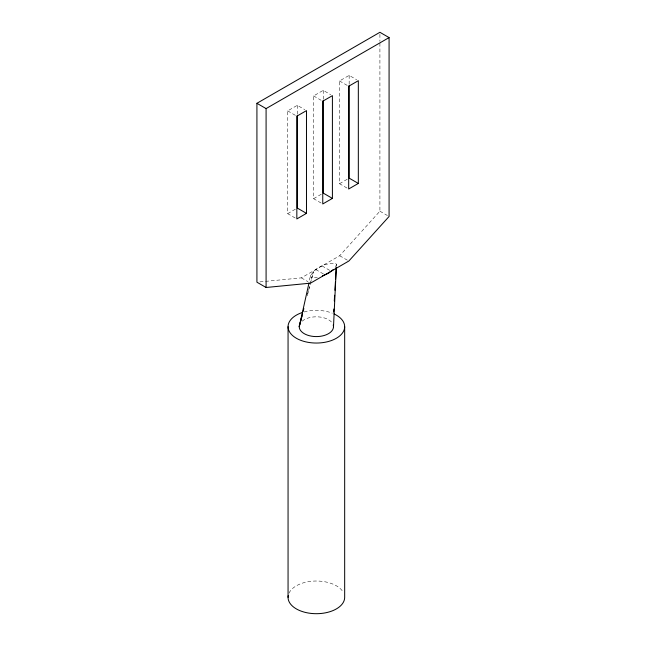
<?xml version="1.0" encoding="UTF-8"?>
<svg xmlns="http://www.w3.org/2000/svg" width="646" height="646" viewBox="0 0 646 646"><rect width="100%" height="100%" fill="white"/><g stroke="black" fill="none" stroke-linecap="round" stroke-linejoin="round"><path stroke-width="0.48" stroke-dasharray="3.23 2.42" d="M336.348 266.362L336.469 264.367L335.678 263.431C324.768 262.47 309.652 269.43 309.224 281.947M310.742 275.139L310.653 276.488L311.445 277.417L313.068 277.877L317.331 277.457M336.469 264.367L335.419 267.387M307.221 295.763L313.471 271.595L310.686 282.294M307.657 293.97L309.676 286.186M259.886 281.906L301.343 277.869L339.675 255.743L379.913 211.194L379.913 42.353M295.165 217.977L287.672 213.648L287.672 110.894L297.322 105.322L304.815 109.65M321.094 203.006L313.593 198.677L313.593 95.931L323.242 90.359L330.736 94.687M347.015 188.043L339.521 183.714L339.521 80.96L349.163 75.388L356.665 79.716M287.672 213.648L295.707 209.005M313.593 198.677L323.242 193.106M339.521 183.714L349.163 178.143M339.521 80.96L347.847 85.773M313.593 95.931L321.094 100.259M287.672 110.894L296.005 115.707M379.913 211.194L387.406 215.522M339.675 255.743L348.84 261.032M322.039 265.926L331.196 271.215M315.765 269.543L324.93 274.833M301.343 277.869L308.013 281.721M379.913 34.311L379.913 41.344M349.163 75.388L349.163 84.456M323.242 90.359L323.242 99.427M297.322 105.322L297.322 114.39M289.02 593.125A28.303 16.344 0 0 1 315.628 581.02A28.303 16.344 0 0 1 343.284 592.309M304.072 311.978A28.303 16.344 0 0 1 332.302 313.189M302.118 321.207A17.127 9.892 0 0 1 318.413 316.879A17.127 9.892 0 0 1 332.464 323.315"/><path stroke-width="0.97" d="M333.498 326.698L336.291 267.719M333.627 312.05L333.812 309.03M334.289 300.971L334.628 295.246M334.927 290.264L335.427 281.834M335.581 279.314L336.291 267.355M309.006 282.924L299.235 326.698L301.981 316.064M302.594 313.431L299.817 324.139A17.127 9.892 0 0 0 315.619 336.574A17.127 9.892 0 0 0 333.231 324.978M303.103 311.485L303.862 308.57M333.045 269.753L328.475 273.266L322.386 275.899M256.922 103.303L379.913 32.3L389.078 37.589L389.078 216.483L348.84 261.032L310.508 283.158L266.087 287.486L256.922 282.197L256.922 103.303L266.087 108.593L389.078 37.589M306.479 213.366L296.837 218.937L296.837 116.183L306.479 110.619L306.479 213.366L297.322 208.077L297.322 115.4M332.407 198.403L322.758 203.966L322.758 101.22L332.407 95.648L332.407 198.403L323.242 193.106L323.242 100.429M358.328 183.432L348.678 189.003L348.678 86.249L358.328 80.685L358.328 183.432L349.163 178.143L349.163 85.466M344.673 326.698L344.673 597.356A28.303 16.344 0 0 1 314.885 613.676A28.303 16.344 0 0 1 288.213 595.652M288.059 326.698L288.059 597.356M266.087 108.593L266.087 287.486M334.014 313.924A28.303 16.344 0 0 1 336.13 338.399A28.303 16.344 0 0 1 293.801 336.566A28.303 16.344 0 0 1 302.207 312.543"/></g></svg>
